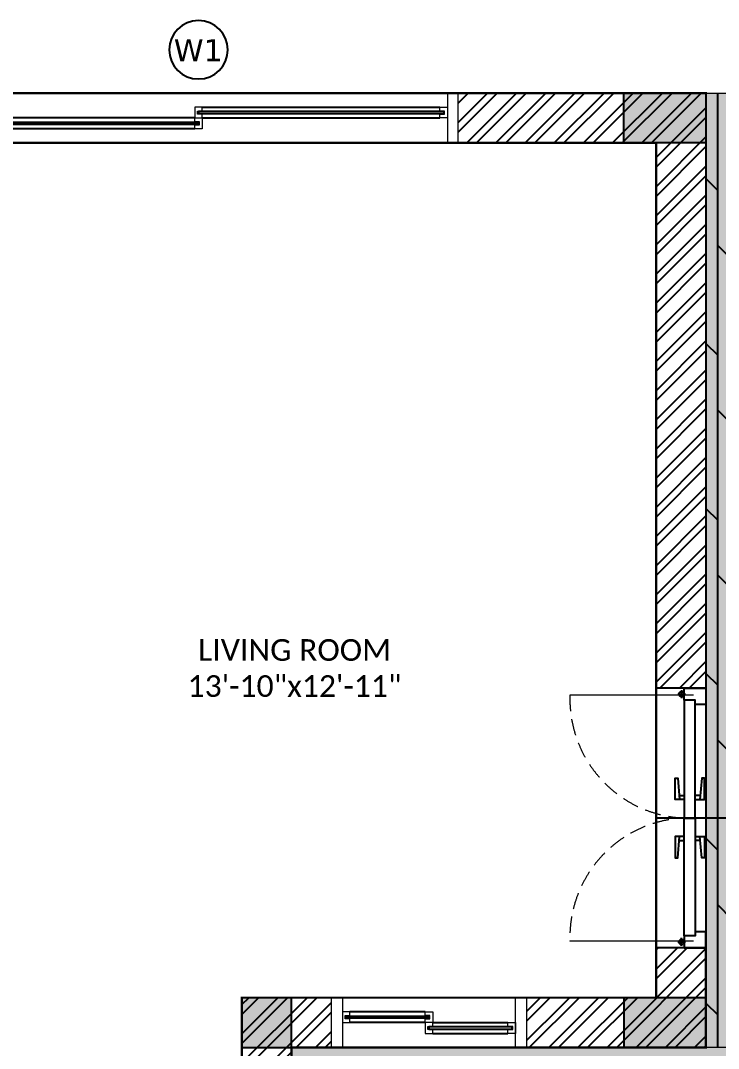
# Model space of a CAD drawing. Header units: millimetres. Extents: x -10000 to 124200, y -12045 to 23620.
# Drawn here: x 107858 to 111083, y 7940 to 12690 of the extents above; entities that cross this region are included whole.
import ezdxf
from ezdxf.enums import TextEntityAlignment as Align

# ---------------------------------------------------------------- set-up
doc = ezdxf.new("R2010")
doc.units = ezdxf.units.MM
doc.header["$LTSCALE"] = 150
doc.set_wipeout_variables(frame=1)
doc.linetypes.add('DASHED', pattern=[0.75, 0.5, -0.25])
for name, color, linetype in [('ad-Column', 3, 'Continuous'), ('ad-Column Hatch', 125, 'Continuous'), ('ad-Door', 11, 'Continuous'), ('ad-Text main', 7, 'Continuous'), ('ad-Text Main_Door&window Label', 7, 'Continuous'), ('ad-Wall', 240, 'Continuous'), ('ad-Wall hatch', 8, 'Continuous')]:
    doc.layers.add(name, color=color, linetype=linetype)
doc.layers.add('ad-Elevation 10', color=8, linetype='Continuous', lineweight=0)
doc.layers.add('ad-Framing', color=30, linetype='Continuous', lineweight=35, true_color=0xff7f00)
doc.layers.add('ad-Glass Sectionline', color=140, linetype='Continuous', true_color=0x00bfff)
doc.layers.add('ad-Verandah', color=7, linetype='Continuous', true_color=0xa57c52)
doc.styles.add('6 U T S R N_Typical Floor Plan$0$3BHK-E(NB)$0$grid_text', font='verdana.ttf', dxfattribs={"width": 0.9})
doc.styles.add('New Text Style', font='arial.ttf', dxfattribs={"height": 100})
doc.styles.get("Standard").update_dxf_attribs({"font": 'calibril.ttf'})

# ---------------------------------------------------------------- blocks, each defined once
blk = doc.blocks.new('zw$FE9C')
at = {"transparency": 33554559}
h = blk.add_hatch(color=256, dxfattribs=at)
h.dxf.hatch_style = 1
h.set_gradient(color1=(153, 204, 0), color2=(63, 127, 0), tint=1, name='INVSPHERICAL')
h.paths.add_polyline_path([(8460, 4510), (12805, 4510), (12805, 7945), (8460, 7945)])
h = blk.add_hatch(dxfattribs=at)
h.set_pattern_fill('GRASS', color=74)
h.set_pattern_definition([(90, (-1087975.541, 674585.024), (-17.96051224, 17.96051224), [4.7625, -31.1585245]), (45, (-1087975.54, 674585.024), (-17.96051224, 17.96051224), [4.7625, -20.6375]), (135, (-1087975.54, 674585.024), (-17.96051224, -17.96051224), [4.7625, -20.6375])])
h.paths.add_polyline_path([(8460, 4510), (12805, 4510), (12805, 7945), (8460, 7945)])
at = {"layer": 'ad-Verandah', "transparency": 33554559}
h = blk.add_hatch(color=256, dxfattribs=at)
h.dxf.hatch_style = 1
h.paths.add_polyline_path([(10375, 12355), (11895, 12355), (11895, 7945), (10375, 7945)])
at = {"layer": 'ad-Verandah', "transparency": 33554687}
h = blk.add_hatch(dxfattribs=at)
h.set_pattern_fill('DOLMIT', color=256, scale=10, angle=270)
h.set_pattern_definition([(270, (-444291.75, 146652.39), (63.5, -1e-14), []), (315, (-444291.75, 146652.4), (126.999913, 126.999913), [89.80256, -179.60512])])
h.paths.add_polyline_path([(10375, 12355), (11895, 12355), (11895, 7945), (10375, 7945)])
at = {"layer": 'ad-Elevation 10'}
blk.add_lwpolyline([(8460, 4510), (12805, 4510), (12805, 7945), (8460, 7945)], close=True, dxfattribs=at)
at = {"layer": 'ad-Verandah', "color": 33, "lineweight": 9}
blk.add_lwpolyline([(10375, 12355), (11895, 12355), (11895, 7945), (10375, 7945)], close=True, dxfattribs=at)
blk = doc.blocks.new('6 U T S R N_Typical Floor Plan$0$ad_Window Tag')
blk.add_circle((0, 0), 150)
at = {"style": '6 U T S R N_Typical Floor Plan$0$3BHK-E(NB)$0$grid_text', "width": 0.9}
blk.add_attdef('D1', text='', height=125, dxfattribs=at).set_placement((0, 0), align=Align.MIDDLE_CENTER)
blk = doc.blocks.new('zw$C7D6')
at = {"layer": 'ad-Text Main_Door&window Label'}
ref = blk.add_blockref('6 U T S R N_Typical Floor Plan$0$ad_Window Tag', (8030, 12555), dxfattribs=dict(at, xscale=-0.9, yscale=0.9, zscale=0.9))
ref.add_attrib('D1', 'W1', dxfattribs={"height": 101.25, "rotation": 1800, "style": '6 U T S R N_Typical Floor Plan$0$3BHK-E(NB)$0$grid_text'}).set_placement((8029, 12552.9), align=Align.MIDDLE_CENTER)
at = {"layer": 'ad-Text main', "insert": (8473.8, 9697.8), "char_height": 100, "width": 1014.984, "attachment_point": 5, "bg_fill": 2}
blk.add_mtext('LIVING ROOM\\P13\'-10"x12\'-11"', dxfattribs=at)
blk = doc.blocks.new('*U134')
for p, q in [((495.7, -26.7), (495.7, -50)), ((704.3, -26.7), (704.3, -50)), ((27.6, -130.7), (27.6, -93.9)), ((1172.4, -130.7), (1172.4, -93.9)), ((9.2, -112.3), (46, -112.3)), ((495.7, -123.3), (495.7, -100)), ((704.3, -123.3), (704.3, -100)), ((1190.8, -112.3), (1154, -112.3))]:
    blk.add_line(p, q)
at = {"color": 8, "lineweight": 0}
for p, q in [((31.6, -57.1), (31.6, -628.6)), ((1168.4, -57.1), (1168.4, -628.6))]:
    blk.add_line(p, q, dxfattribs=at)
for points in [[(55.3, -100), (0, -100), (0, 0), (75, 0), (75, -50), (55.3, -50)], [(1144.7, -100), (1200, -100), (1200, 0), (1125, 0), (1125, -50), (1144.7, -50)], [(55.3, -100), (600, -100), (600, -50), (55.3, -50)], [(1144.7, -100), (600, -100), (600, -50), (1144.7, -50)]]:
    blk.add_lwpolyline(points, close=True)
for points in [[(514.1, -50), (514.1, -7), (415.9, -7), (415.9, -19.3), (514.1, -28.4)], [(685.9, -50), (685.9, -7), (784.1, -7), (784.1, -19.3), (685.9, -28.4)], [(514.1, -100), (514.1, -143), (415.9, -143), (415.9, -130.7), (514.1, -121.6)], [(685.9, -100), (685.9, -143), (784.1, -143), (784.1, -130.7), (685.9, -121.6)]]:
    blk.add_lwpolyline(points)
for centre in [(27.6, -112.3), (1172.4, -112.3)]:
    blk.add_circle(centre, 12.3)
at = {"color": 8, "linetype": 'DASHED', "lineweight": 0}
for centre, start, end in [((49, -77.6), 268.1881, 1.8119), ((1151, -77.6), 178.1881, 271.8119)]:
    blk.add_arc(centre, 551.3, start, end, dxfattribs=at)
at = {"layer": 'ad-Text Main_Door&window Label'}
blk.add_line((600, 125), (600, -230), dxfattribs=at)
blk.add_circle((600, 245), 120, dxfattribs=at)
at = {"layer": 'ad-Text Main_Door&window Label', "style": 'New Text Style'}
blk.add_attdef('D1', text='', height=100, dxfattribs=at).set_placement((600, 245), align=Align.MIDDLE_CENTER)
blk = doc.blocks.new('$ZCDB_AUDIT_GENERATED_C77D')
blk.add_wipeout([(0, 230), (2400, 230), (2400, 0), (0, 0)]).dxf.layer = 'ad-Elevation 10'
at = {"layer": 'ad-Elevation 10'}
for points in [[(2400, 230), (0, 230)], [(2400, 0), (0, 0)]]:
    blk.add_lwpolyline(points, dxfattribs=at)
for points in [[(50, 0), (50, 230), (0, 230), (0, 0)], [(2350, 0), (2400, 0), (2400, 230), (2350, 230)], [(1217.5, 133), (1217.5, 115), (1182.5, 115), (1182.5, 165), (1217.5, 165), (1217.5, 147), (1195.5, 147), (1195.5, 133)], [(2315, 133), (2315, 115), (2350, 115), (2350, 165), (2315, 165), (2315, 147), (2337, 147), (2337, 133)], [(85, 83), (85, 65), (50, 65), (50, 115), (85, 115), (85, 97), (63, 97), (63, 83)], [(1182.5, 83), (1182.5, 65), (1217.5, 65), (1217.5, 115), (1182.5, 115), (1182.5, 97), (1204.5, 97), (1204.5, 83)]]:
    blk.add_lwpolyline(points, close=True, dxfattribs=at)
at = {"layer": 'ad-Glass Sectionline'}
for points in [[(1200, 145), (2335, 145), (2335, 135), (1200, 135)], [(1200, 95), (65, 95), (65, 85), (1200, 85)]]:
    blk.add_lwpolyline(points, close=True, dxfattribs=at)
for points in [[(1217.5, 165), (2315, 165)], [(1182.5, 115), (85, 115)], [(1217.5, 115), (2315, 115)], [(1182.5, 65), (85, 65)]]:
    blk.add_lwpolyline(points, dxfattribs=at)
blk = doc.blocks.new('*U92')
blk.add_blockref('$ZCDB_AUDIT_GENERATED_C77D', (0, 0))
blk = doc.blocks.new('$ZCDB_AUDIT_GENERATED_C7DC')
blk.add_wipeout([(0, 230), (900, 230), (900, 0), (0, 0)]).dxf.layer = 'ad-Elevation 10'
at = {"layer": 'ad-Elevation 10'}
for points in [[(900, 230), (0, 230)], [(900, 0), (0, 0)]]:
    blk.add_lwpolyline(points, dxfattribs=at)
for points in [[(50, 0), (50, 230), (0, 230), (0, 0)], [(850, 0), (900, 0), (900, 230), (850, 230)], [(467.5, 133), (467.5, 115), (432.5, 115), (432.5, 165), (467.5, 165), (467.5, 147), (445.5, 147), (445.5, 133)], [(815, 133), (815, 115), (850, 115), (850, 165), (815, 165), (815, 147), (837, 147), (837, 133)], [(85, 83), (85, 65), (50, 65), (50, 115), (85, 115), (85, 97), (63, 97), (63, 83)], [(432.5, 83), (432.5, 65), (467.5, 65), (467.5, 115), (432.5, 115), (432.5, 97), (454.5, 97), (454.5, 83)]]:
    blk.add_lwpolyline(points, close=True, dxfattribs=at)
at = {"layer": 'ad-Glass Sectionline'}
for points in [[(450, 145), (835, 145), (835, 135), (450, 135)], [(450, 95), (65, 95), (65, 85), (450, 85)]]:
    blk.add_lwpolyline(points, close=True, dxfattribs=at)
for points in [[(467.5, 165), (815, 165)], [(432.5, 115), (85, 115)], [(467.5, 115), (815, 115)], [(432.5, 65), (85, 65)]]:
    blk.add_lwpolyline(points, dxfattribs=at)
blk = doc.blocks.new('*U93')
blk.add_blockref('$ZCDB_AUDIT_GENERATED_C7DC', (0, 0))
blk = doc.blocks.new('zw$6EBD')
at = {"layer": 'ad-Wall hatch', "transparency": 33554610}
h = blk.add_hatch(dxfattribs=at)
h.set_pattern_fill('ANSI32', color=256, scale=10, angle=1e-14)
h.paths.add_polyline_path([(230, 4280), (230, 230), (6475, 230), (6475, 4280), (3605, 4280), (3605, 4510), (6705, 4510), (6705, 230), (7405, 230), (7405, 0), (0, 0), (0, 4510), (1910, 4510), (1910, 7945), (0, 7945), (0, 12355), (10375, 12355), (10375, 9605), (10145, 9605), (10145, 12125), (5915, 12125), (5915, 7945), (3605, 7945), (3605, 8175), (5685, 8175), (5685, 12125), (230, 12125), (230, 8175), (2705, 8175), (2705, 7945), (2140, 7945), (2140, 4510), (2705, 4510), (2705, 4280)])
h = blk.add_hatch(dxfattribs=at)
h.set_pattern_fill('ANSI32', color=256, scale=10)
h.set_pattern_definition([(45, (-1721203.37, 634249.32), (-67.351921, 67.351921), []), (45, (-1721158.47, 634249.32), (-67.351921, 67.351921), [])])
h.paths.add_polyline_path([(10375, 4510), (8460, 4510), (8460, 7945), (10375, 7945), (10375, 8405), (10145, 8405), (10145, 8175), (8230, 8175), (8230, 4280), (10145, 4280), (10145, 230), (8255, 230), (8255, 0), (10375, 0)])
at = {"layer": 'ad-Door', "ltscale": 5, "rotation": 270}
blk.add_blockref('*U134', (10375, 9605), dxfattribs=at).add_auto_attribs({'D1': 'MD'})
at = {"rotation": 180}
blk.add_blockref('*U92', (9230, 12355), dxfattribs=at)
at = {"xscale": -1, "rotation": 180}
blk.add_blockref('*U93', (8645, 8175), dxfattribs=at)
at = {"layer": 'ad-Wall'}
blk.add_lwpolyline([(0, 12355), (10375, 12355), (10375, 9605), (10145, 9605), (10145, 12125), (5915, 12125)], dxfattribs=at)
blk.add_lwpolyline([(10375, 4510), (8460, 4510), (8460, 7945), (10375, 7945), (10375, 8405), (10145, 8405), (10145, 8175), (8230, 8175), (8230, 4280), (10145, 4280), (10145, 230), (8255, 230), (8255, 0), (10375, 0)], close=True, dxfattribs=at)
blk = doc.blocks.new('zw$6AA0')
at = {"layer": 'ad-Column Hatch', "transparency": 33554687}
h = blk.add_hatch(color=256, dxfattribs=at)
h.dxf.hatch_style = 1
h.paths.add_polyline_path([(0, -230), (380, -230), (380, 0), (0, 0)])
at = {"layer": 'ad-Column'}
blk.add_lwpolyline([(0, -230), (380, -230), (380, 0), (0, 0)], close=True, dxfattribs=at)
blk = doc.blocks.new('zw$C199')
at = {"layer": 'ad-Column Hatch', "transparency": 33554687}
h = blk.add_hatch(color=256, dxfattribs=at)
h.dxf.hatch_style = 1
h.paths.add_polyline_path([(0, 0), (230, 0), (230, 230), (0, 230)])
at = {"layer": 'ad-Column'}
blk.add_lwpolyline([(0, 0), (230, 0), (230, 230), (0, 230)], close=True, dxfattribs=at)
blk = doc.blocks.new('1215E_Columns')
at = {"layer": 'ad-Column', "xscale": -1, "rotation": 359.9999999999996}
blk.add_blockref('zw$6AA0', (10375, 12355), dxfattribs=at)
at = {"layer": 'ad-Column'}
for name, p, rotation in [('zw$C199', (8230, 7945), 359.9999999999996), ('zw$6AA0', (10375, 7945), 179.9999999999996)]:
    blk.add_blockref(name, p, dxfattribs=dict(at, rotation=rotation))
blk = doc.blocks.new('1215_East Villa')
at = {"layer": 'ad-Verandah'}
blk.add_blockref('zw$FE9C', (0, 0), dxfattribs=at)
at = {"layer": 'ad-Text main'}
blk.add_blockref('zw$C7D6', (0, 0), dxfattribs=at)
blk.add_blockref('zw$6EBD', (0, 0))
blk.add_blockref('1215E_Columns', (0, 0))
blk = doc.blocks.new('zw$6A3A')
at = {"layer": 'ad-Framing', "const_width": 10}
for points in [[(10375, 0), (10375, -4410), (8460, -4410), (8460, -7845), (10375, -7845), (10375, -12355), (0, -12355), (0, -7845), (1910, -7845), (1910, -4410), (0, -4410), (0, 0)], [(10145, -230), (10145, -4180), (8230, -4180), (8230, -8075), (10145, -8075), (10145, -12125), (230, -12125), (230, -8075), (2140, -8075), (2140, -4180), (230, -4180), (230, -230)]]:
    blk.add_lwpolyline(points, close=True, dxfattribs=at)

msp = doc.modelspace()

# ---------------------------------------------------------------- block references
msp.add_blockref('1215_East Villa', (100650, 0))

# ---------------------------------------------------------------- next in the draw order: block references
msp.add_blockref('zw$6A3A', (100650, 12355))

doc.saveas('drawing.dxf')
